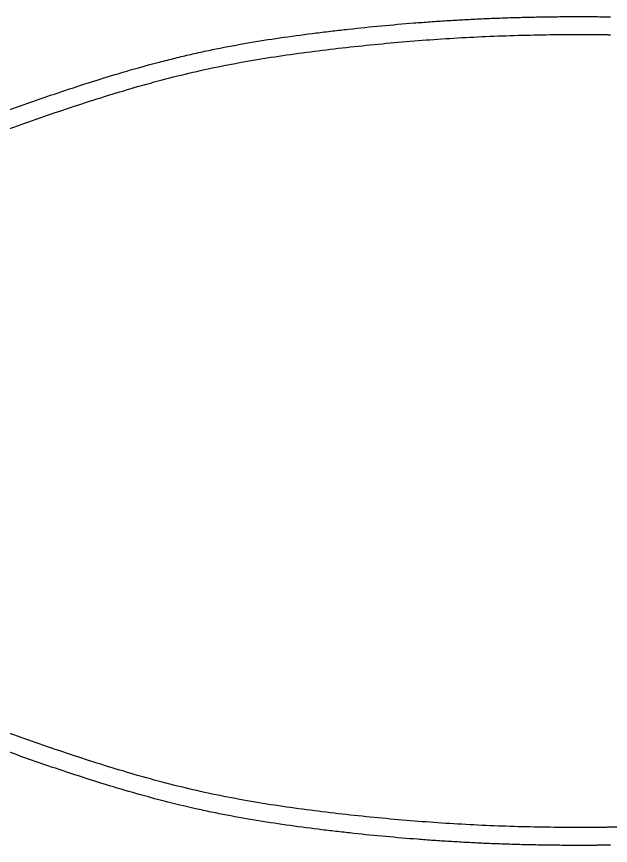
# Model space of a CAD drawing. Header units: inches. Extents: x -254 to -57, y 28 to 98.
# Drawn here: x -204 to -154.2, y 28.5 to 97.9 of the extents above; entities that cross this region are included whole.
import ezdxf

# ---------------------------------------------------------------- set-up
doc = ezdxf.new("R2010")
doc.units = ezdxf.units.IN
doc.header["$MEASUREMENT"] = 0

msp = doc.modelspace()

# ---------------------------------------------------------------- linework, layer by layer
at = {"color": 7, "linetype": 'Continuous', "lineweight": 25}
msp.add_line((-154.221, 96.43), (-154.208, 96.429), dxfattribs=at)
for points, knots in [([(-237.267, 76.829), (-237.089, 76.904), (-236.677, 77.077), (-236.015, 77.354), (-235.367, 77.625), (-234.514, 77.982), (-233.526, 78.396), (-231.876, 79.088), (-230.254, 79.771), (-228.605, 80.467), (-226.955, 81.164), (-224.893, 82.034), (-222.416, 83.075), (-219.936, 84.11), (-217.453, 85.136), (-214.966, 86.15), (-212.449, 87.158), (-209.949, 88.137), (-207.442, 89.095), (-204.95, 90.018), (-202.423, 90.919), (-199.884, 91.785), (-197.333, 92.611), (-194.765, 93.389), (-192.603, 93.99), (-190.868, 94.434), (-189.56, 94.748), (-188.25, 95.041), (-186.487, 95.405), (-184.266, 95.809), (-181.582, 96.226), (-179.331, 96.526), (-177.523, 96.744), (-175.702, 96.95), (-173.425, 97.183), (-171.142, 97.381), (-169.319, 97.518), (-167.946, 97.61), (-166.575, 97.691), (-165.205, 97.76), (-163.836, 97.819), (-162.465, 97.866), (-161.087, 97.903), (-159.964, 97.925), (-159.098, 97.936), (-158.491, 97.943), (-157.882, 97.947), (-157.272, 97.949), (-156.661, 97.949), (-156.048, 97.947), (-155.433, 97.943), (-154.817, 97.938), (-154.406, 97.932), (-154.2, 97.929)], [0, 0, 0, 0, 0.006702, 0.015557, 0.024964, 0.031112, 0.047736, 0.062222, 0.093332, 0.108887, 0.124441, 0.155546, 0.186645, 0.217734, 0.248812, 0.279876, 0.310923, 0.34284, 0.372967, 0.403963, 0.434942, 0.46591, 0.496871, 0.527834, 0.558815, 0.574521, 0.58984, 0.60538, 0.620944, 0.652153, 0.683479, 0.714918, 0.730677, 0.746459, 0.778305, 0.809816, 0.825711, 0.841521, 0.857366, 0.873211, 0.888937, 0.904741, 0.920623, 0.936584, 0.943563, 0.950559, 0.957571, 0.964601, 0.971646, 0.978709, 0.985789, 0.992886, 1, 1, 1, 1]), ([(-236.687, 75.446), (-235.859, 75.793), (-234.202, 76.486), (-231.713, 77.529), (-229.225, 78.577), (-225.911, 79.977), (-221.768, 81.723), (-216.79, 83.794), (-211.796, 85.813), (-206.777, 87.758), (-202.568, 89.287), (-199.179, 90.438), (-196.627, 91.26), (-194.065, 92.03), (-191.491, 92.737), (-188.904, 93.371), (-186.303, 93.918), (-183.676, 94.387), (-181.031, 94.789), (-178.371, 95.137), (-174.808, 95.547), (-170.345, 95.963), (-164.98, 96.296), (-160.5, 96.429), (-157.362, 96.452), (-155.792, 96.446), (-155.007, 96.44), (-154.56, 96.434), (-154.334, 96.431), (-154.221, 96.43)], [0.0000019, 0.0000019, 0.0000019, 0.0000019, 0.0312516, 0.0625013, 0.093751, 0.1250006, 0.1875, 0.2499993, 0.3124987, 0.3749981, 0.4374974, 0.4687471, 0.4999968, 0.5312465, 0.5624961, 0.5937458, 0.6249955, 0.6562452, 0.6874949, 0.7187445, 0.7499942, 0.8124936, 0.8749929, 0.9374923, 0.968742, 0.9843668, 0.9921792, 0.9960854, 0.9999917, 0.9999917, 0.9999917, 0.9999917]), ([(-154.221, 29.995), (-154.334, 29.993), (-154.559, 29.99), (-155.006, 29.985), (-155.792, 29.978), (-157.361, 29.972), (-160.5, 29.995), (-164.979, 30.128), (-170.345, 30.461), (-174.807, 30.877), (-178.37, 31.287), (-181.031, 31.635), (-183.675, 32.037), (-186.302, 32.506), (-188.904, 33.053), (-191.491, 33.687), (-194.065, 34.394), (-196.627, 35.164), (-199.179, 35.986), (-202.568, 37.137), (-206.777, 38.666), (-211.796, 40.611), (-216.79, 42.63), (-221.768, 44.701), (-225.911, 46.447), (-229.225, 47.847), (-231.713, 48.895), (-234.202, 49.938), (-235.859, 50.631), (-236.687, 50.978)], [0.0000028, 0.0000028, 0.0000028, 0.0000028, 0.003909, 0.0078153, 0.0156277, 0.0312527, 0.0625025, 0.1250023, 0.187502, 0.2500018, 0.2812516, 0.3125015, 0.3437514, 0.3750012, 0.4062511, 0.437501, 0.4687509, 0.5000007, 0.5312506, 0.5625005, 0.6250002, 0.6875, 0.7499997, 0.8124994, 0.8749992, 0.906249, 0.9374989, 0.9687488, 0.9999987, 0.9999987, 0.9999987, 0.9999987]), ([(-154.2, 28.495), (-154.314, 28.493), (-154.542, 28.49), (-154.883, 28.486), (-155.224, 28.483), (-155.564, 28.48), (-155.904, 28.478), (-156.806, 28.474), (-157.819, 28.476), (-158.83, 28.485), (-159.278, 28.49), (-159.954, 28.5), (-160.968, 28.518), (-162.32, 28.554), (-163.665, 28.599), (-165.007, 28.655), (-166.35, 28.722), (-167.692, 28.799), (-169.035, 28.887), (-170.818, 29.017), (-173.051, 29.207), (-175.279, 29.429), (-177.064, 29.627), (-178.842, 29.837), (-181.063, 30.125), (-183.721, 30.525), (-185.929, 30.914), (-187.69, 31.265), (-189.45, 31.645), (-191.643, 32.177), (-194.263, 32.89), (-196.869, 33.668), (-199.46, 34.499), (-202.036, 35.371), (-204.598, 36.279), (-207.123, 37.209), (-209.662, 38.176), (-212.192, 39.165), (-214.739, 40.183), (-217.255, 41.207), (-219.765, 42.243), (-222.271, 43.288), (-224.772, 44.34), (-226.855, 45.218), (-228.521, 45.922), (-230.187, 46.625), (-231.823, 47.314), (-233.489, 48.013), (-234.488, 48.432), (-235.35, 48.792), (-236.004, 49.066), (-236.671, 49.345), (-237.088, 49.52), (-237.267, 49.595)], [0, 0, 0, 0, 0.003936, 0.007867, 0.011793, 0.015714, 0.019629, 0.023539, 0.046893, 0.054637, 0.058502, 0.062361, 0.078009, 0.093585, 0.10909, 0.124526, 0.14004, 0.155551, 0.171009, 0.18655, 0.217369, 0.2485, 0.263983, 0.279467, 0.310438, 0.341427, 0.372455, 0.387994, 0.403556, 0.434765, 0.466099, 0.497529, 0.528941, 0.560336, 0.591724, 0.623112, 0.653585, 0.685899, 0.717304, 0.748716, 0.780127, 0.811538, 0.842948, 0.874357, 0.890062, 0.905767, 0.937177, 0.951802, 0.968588, 0.974832, 0.984294, 0.993251, 1, 1, 1, 1]), ([(-127.541, 31.892), (-128.646, 31.751), (-130.859, 31.486), (-134.188, 31.136), (-137.522, 30.829), (-141.97, 30.48), (-147.534, 30.158), (-151.992, 30.027), (-154.221, 29.995)], [0.000009, 0.000009, 0.000009, 0.000009, 0.125072, 0.250135, 0.375199, 0.500262, 0.750389, 1.000516, 1.000516, 1.000516, 1.000516])]:
    msp.add_open_spline(points, degree=3, knots=knots, dxfattribs=at)

doc.saveas('drawing.dxf')
